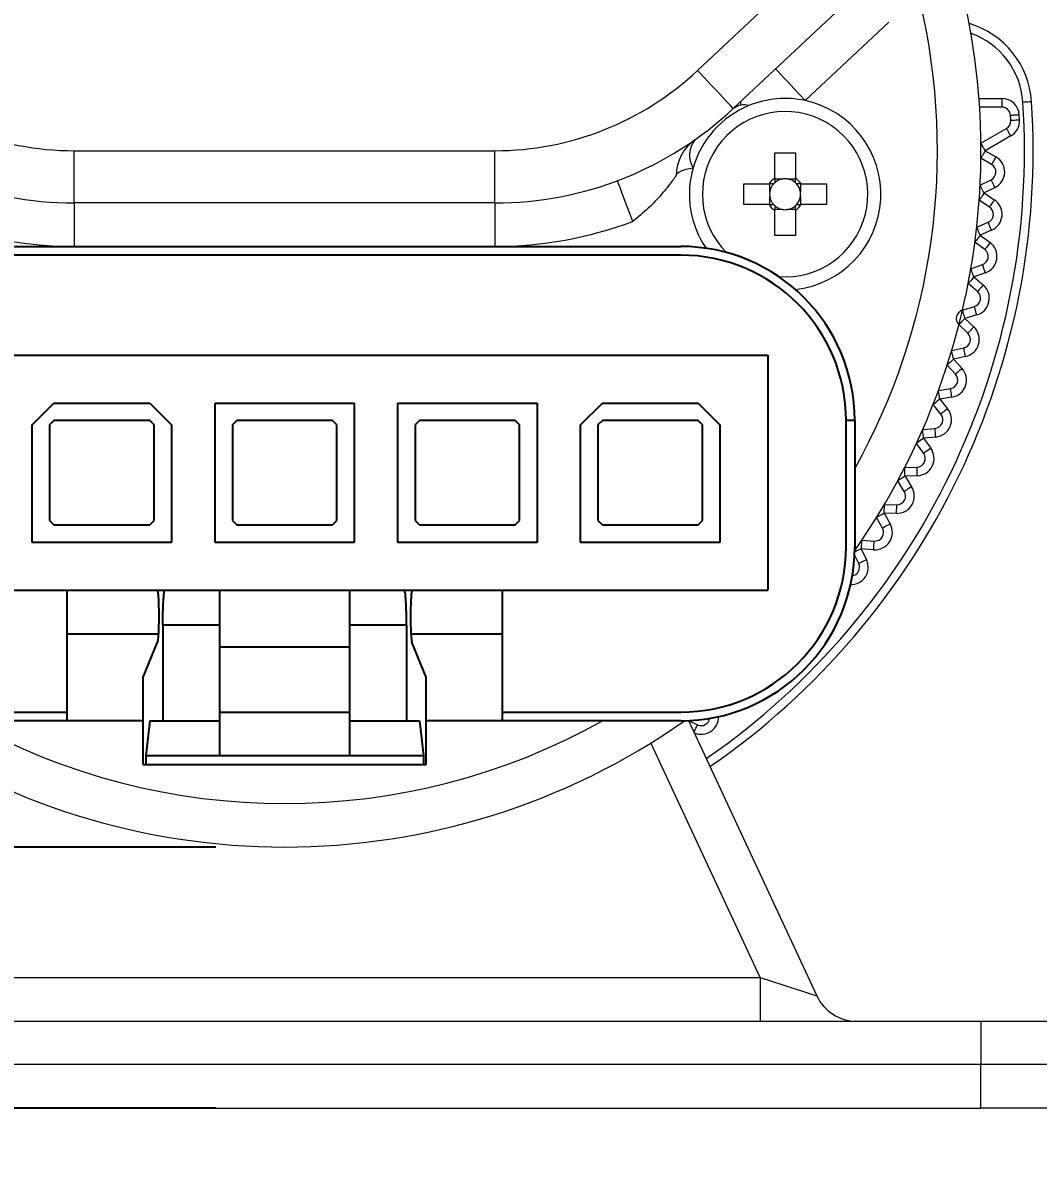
# Model space of a CAD drawing. Header units: inches. Extents: x -11.3 to 48.4, y -5.9 to 18.8.
# Drawn here: x -3.786 to -2.865, y 2.078 to 3.116 of the extents above; entities that cross this region are included whole.
import ezdxf

# ---------------------------------------------------------------- set-up
doc = ezdxf.new("R2010")
doc.units = ezdxf.units.IN
doc.header["$MEASUREMENT"] = 0
doc.layers.add('DIMENSIONS', color=1, linetype='Continuous')
doc.styles.get("Standard").update_dxf_attribs({"font": 'Arial.ttf'})
doc.dimstyles.new('Big 1IN', dxfattribs={"dimtxt": 1, "dimasz": 1, "dimexe": 0.18, "dimexo": 0.0625, "dimgap": 0.09, "dimtad": 0, "dimtih": 1, "dimtoh": 1, "dimdec": 5, "dimzin": 0, "dimdsep": 46, "dimlunit": 4, "dimtxsty": 'Standard', "dimcen": 0.5, "dimadec": 0, "dimazin": 0, "dimtfac": 1, "dimtdec": 5, "dimtofl": 0, "dimtmove": 0, "dimatfit": 3, "dimfxl": 1, "dimtolj": 1, "dimtzin": 0, "dimarcsym": 0})

# ---------------------------------------------------------------- blocks, each defined once
blk = doc.blocks.new('*D6')
at = {"layer": 'Defpoints', "color": 0, "transparency": 16777216}
for p in [(-3.5488, 3.4938), (-11.1192, 2.132), (-3.5488, 2.132)]:
    blk.add_point(p, dxfattribs=at)
at = {"layer": 'DIMENSIONS', "color": 0, "lineweight": -2, "transparency": 16777216}
for p, q in [((-10.1192, 13.9408), (-11.1192, 13.9408)), ((-11.1192, 13.9408), (-11.1192, 5.4938)), ((-11.1192, 4.4938), (-11.1192, 5.4938)), ((-3.6113, 3.4938), (-11.2992, 3.4938)), ((-3.6113, 2.132), (-11.2992, 2.132)), ((-11.1192, 1.132), (-11.1192, 0.132))]:
    blk.add_line(p, q, dxfattribs=at)
at = {"layer": 'DIMENSIONS', "color": 0, "transparency": 16777216}
for points in [[(-11.2859, 4.4938), (-10.9525, 4.4938), (-11.1192, 3.4938)], [(-11.2859, 1.132), (-10.9525, 1.132), (-11.1192, 2.132)]]:
    blk.add_solid(points, dxfattribs=at)
at = {"layer": 'DIMENSIONS', "color": 0, "transparency": 16777216, "insert": (-6.4003, 13.9408), "char_height": 1, "attachment_point": 5}
blk.add_mtext('\\A1;1{\\H1x;\\S3/8;}"\\P [34.59 mm]', dxfattribs=at)
blk = doc.blocks.new('*D7')
at = {"layer": 'Defpoints', "color": 0, "transparency": 16777216}
for p in [(-7.4188, 3.4938), (-3.5488, 3.4938), (-3.5488, 2.3688)]:
    blk.add_point(p, dxfattribs=at)
at = {"layer": 'DIMENSIONS', "color": 0, "lineweight": -2, "transparency": 16777216}
for p, q in [((-7.4188, 4.4938), (-7.4188, 5.4938)), ((-7.4188, 5.4938), (-6.4188, 5.4938)), ((-3.6113, 3.4938), (-7.5988, 3.4938)), ((-3.6113, 2.3688), (-7.5988, 2.3688)), ((-7.4188, 1.3688), (-7.4188, 0.3688))]:
    blk.add_line(p, q, dxfattribs=at)
at = {"layer": 'DIMENSIONS', "color": 0, "transparency": 16777216}
for points in [[(-7.5855, 4.4938), (-7.2521, 4.4938), (-7.4188, 3.4938)], [(-7.5855, 1.3688), (-7.2521, 1.3688), (-7.4188, 2.3688)]]:
    blk.add_solid(points, dxfattribs=at)
at = {"layer": 'DIMENSIONS', "color": 0, "transparency": 16777216, "char_height": 1, "attachment_point": 5}
for s, insert in [('\\A1;1{\\H1x;\\S1/8;}"', (-2.9318, 6.7532)), ('\\A1;[28.58 mm]', (-2.9318, 4.7674))]:
    blk.add_mtext(s, dxfattribs=dict(at, insert=insert))

msp = doc.modelspace()

# ---------------------------------------------------------------- linework, layer by layer
at = {"color": 0, "linetype": 'Continuous', "lineweight": 15}
for p, q in [((-3.174245, 3.073131), (-3.060132, 3.18028)), ((-3.027708, 3.145749), (-3.14182, 3.0386)), ((-3.000688, 3.116973), (-3.076482, 3.045803)), ((-3.13542, 3.04461), (-3.13542, 3.041309)), ((-2.918951, 3.047757), (-2.898201, 3.047757)), ((-2.898201, 3.047757), (-2.898201, 3.039863)), ((-2.898201, 3.039863), (-2.918406, 3.039863)), ((-2.917172, 3.007226), (-2.894048, 3.020576)), ((-2.890101, 3.013739), (-2.913224, 3.000389)), ((-3.739519, 3.000389), (-3.357983, 3.000389)), ((-3.739519, 2.953021), (-3.739519, 3.000389)), ((-3.357983, 2.953021), (-3.357983, 3.000389)), ((-3.104277, 2.998415), (-3.08533, 2.998415)), ((-3.104277, 2.975445), (-3.104277, 2.998415)), ((-3.08533, 2.998415), (-3.08533, 2.975445)), ((-2.907501, 2.987969), (-2.917172, 2.993552)), ((-2.913224, 3.000389), (-2.903554, 2.994806)), ((-3.104277, 2.974798), (-3.096849, 2.974798)), ((-3.092758, 2.974798), (-3.08533, 2.974798)), ((-2.917911, 2.96908), (-2.907921, 2.974069)), ((-3.132303, 2.970389), (-3.109333, 2.970389)), ((-3.132303, 2.951442), (-3.132303, 2.970389)), ((-3.108686, 2.962961), (-3.108686, 2.970389)), ((-3.08092, 2.970389), (-3.08092, 2.962961)), ((-3.080274, 2.970389), (-3.057303, 2.970389)), ((-3.057303, 2.970389), (-3.057303, 2.951442)), ((-2.904394, 2.967006), (-2.914384, 2.962017)), ((-2.914384, 2.962017), (-2.905068, 2.95586)), ((-3.357983, 2.953021), (-3.739519, 2.953021)), ((-3.739519, 2.953021), (-3.739519, 2.913547)), ((-3.357983, 2.953021), (-3.357983, 2.913547)), ((-3.109333, 2.951442), (-3.132303, 2.951442)), ((-3.108686, 2.951442), (-3.108686, 2.95887)), ((-3.08092, 2.95887), (-3.08092, 2.951442)), ((-3.057303, 2.951442), (-3.080274, 2.951442)), ((-2.909421, 2.949274), (-2.918737, 2.955431)), ((-3.096849, 2.947032), (-3.104277, 2.947032)), ((-3.104277, 2.923415), (-3.104277, 2.946386)), ((-3.08533, 2.947032), (-3.092758, 2.947032)), ((-3.08533, 2.946386), (-3.08533, 2.923415)), ((-2.920953, 2.931048), (-2.91068, 2.935425)), ((-3.08533, 2.923415), (-3.104277, 2.923415)), ((-2.907585, 2.928162), (-2.917858, 2.923785)), ((-2.917858, 2.923785), (-2.908931, 2.917077)), ((-3.357983, 2.913547), (-3.739519, 2.913547)), ((-2.913674, 2.910765), (-2.922601, 2.917473)), ((-2.926285, 2.893269), (-2.915766, 2.897017)), ((-2.913116, 2.889581), (-2.923634, 2.885832)), ((-2.920244, 2.872584), (-2.928749, 2.879819)), ((-2.923634, 2.885832), (-2.915129, 2.878597)), ((-2.933888, 2.855881), (-2.923163, 2.858987)), ((-2.920966, 2.851404), (-2.931692, 2.848298)), ((-2.931692, 2.848298), (-2.923638, 2.840562)), ((-2.929107, 2.834869), (-2.93716, 2.842604)), ((-2.943735, 2.81902), (-2.932842, 2.821473)), ((-2.940232, 2.797758), (-2.947803, 2.805965)), ((-2.931107, 2.813771), (-2.942, 2.811318)), ((-2.942, 2.811318), (-2.934429, 2.803111)), ((-2.95579, 2.782821), (-2.944768, 2.784612)), ((-2.943502, 2.776819), (-2.954523, 2.775028)), ((-2.954523, 2.775028), (-2.947461, 2.766379)), ((-2.953576, 2.761386), (-2.960639, 2.770035)), ((-2.970008, 2.747416), (-2.958898, 2.748538)), ((-2.969093, 2.725886), (-2.97562, 2.734946)), ((-2.958105, 2.740683), (-2.969214, 2.739561)), ((-2.969214, 2.739561), (-2.962687, 2.730501)), ((-2.986338, 2.712934), (-2.975181, 2.713383)), ((-2.986725, 2.691388), (-2.992693, 2.700826)), ((-2.974863, 2.705495), (-2.98602, 2.705045)), ((-2.98602, 2.705045), (-2.980052, 2.695608)), ((-2.993715, 2.671382), (-3.004879, 2.671607)), ((-3.004879, 2.671607), (-2.999492, 2.661826)), ((-3.00472, 2.6795), (-2.993556, 2.679275)), ((-3.006407, 2.658018), (-3.011794, 2.667798)), ((-3.025723, 2.639369), (-3.020936, 2.629281)), ((-3.014593, 2.63847), (-3.025723, 2.639369)), ((-3.025088, 2.647238), (-3.013957, 2.64634)), ((-3.028068, 2.625896), (-3.031818, 2.633798)), ((-3.182491, 2.483613), (-3.065957, 2.233707)), ((-3.182491, 2.483613), (-3.174258, 2.479707)), ((-3.117291, 2.250389), (-3.216544, 2.463238)), ((-3.98021, 2.250389), (-3.117291, 2.250389)), ((-3.117291, 2.250389), (-3.117291, 2.210915)), ((-4.18033, 2.210915), (-2.917172, 2.210915)), ((-2.917172, 2.210915), (-2.838224, 2.210915)), ((-2.917172, 2.210915), (-2.917172, 2.171442)), ((-2.917172, 2.171442), (-4.18033, 2.171442)), ((-2.798751, 2.171442), (-2.917172, 2.171442)), ((-2.917172, 2.131968), (-2.917172, 2.171442)), ((-4.18033, 2.131968), (-2.917172, 2.131968)), ((-2.798751, 2.131968), (-2.917172, 2.131968))]:
    msp.add_line(p, q, dxfattribs=at)
at = {"color": 0, "linetype": 'Continuous'}
for p, q in [((-3.907961, 2.913547), (-3.18954, 2.913547)), ((-3.18954, 2.905652), (-3.907961, 2.905652)), ((-3.986909, 2.814863), (-3.110593, 2.814863)), ((-3.110593, 2.814863), (-3.110593, 2.601705)), ((-3.777698, 2.751705), (-3.757961, 2.771442)), ((-3.757961, 2.771442), (-3.671119, 2.771442)), ((-3.671119, 2.771442), (-3.651382, 2.751705)), ((-3.611909, 2.645126), (-3.611909, 2.771442)), ((-3.611909, 2.771442), (-3.485593, 2.771442)), ((-3.485593, 2.771442), (-3.485593, 2.645126)), ((-3.446119, 2.771442), (-3.319803, 2.771442)), ((-3.446119, 2.645126), (-3.446119, 2.771442)), ((-3.319803, 2.771442), (-3.319803, 2.645126)), ((-3.28033, 2.751705), (-3.260593, 2.771442)), ((-3.260593, 2.771442), (-3.173751, 2.771442)), ((-3.173751, 2.771442), (-3.154014, 2.751705)), ((-3.757961, 2.755652), (-3.761909, 2.751705)), ((-3.671119, 2.755652), (-3.757961, 2.755652)), ((-3.667172, 2.751705), (-3.671119, 2.755652)), ((-3.592172, 2.755652), (-3.596119, 2.751705)), ((-3.50533, 2.755652), (-3.592172, 2.755652)), ((-3.501382, 2.751705), (-3.50533, 2.755652)), ((-3.426382, 2.755652), (-3.43033, 2.751705)), ((-3.33954, 2.755652), (-3.426382, 2.755652)), ((-3.335593, 2.751705), (-3.33954, 2.755652)), ((-3.260593, 2.755652), (-3.26454, 2.751705)), ((-3.173751, 2.755652), (-3.260593, 2.755652)), ((-3.169803, 2.751705), (-3.173751, 2.755652)), ((-3.031645, 2.755652), (-3.03954, 2.755652)), ((-3.03954, 2.641178), (-3.03954, 2.755652)), ((-3.031645, 2.755652), (-3.031645, 2.641178)), ((-3.777698, 2.645126), (-3.777698, 2.751705)), ((-3.761909, 2.751705), (-3.761909, 2.664863)), ((-3.667172, 2.664863), (-3.667172, 2.751705)), ((-3.651382, 2.751705), (-3.651382, 2.645126)), ((-3.596119, 2.751705), (-3.596119, 2.664863)), ((-3.501382, 2.664863), (-3.501382, 2.751705)), ((-3.43033, 2.751705), (-3.43033, 2.664863)), ((-3.335593, 2.664863), (-3.335593, 2.751705)), ((-3.28033, 2.645126), (-3.28033, 2.751705)), ((-3.26454, 2.751705), (-3.26454, 2.664863)), ((-3.169803, 2.664863), (-3.169803, 2.751705)), ((-3.154014, 2.751705), (-3.154014, 2.645126)), ((-3.761909, 2.664863), (-3.757961, 2.660915)), ((-3.757961, 2.660915), (-3.671119, 2.660915)), ((-3.671119, 2.660915), (-3.667172, 2.664863)), ((-3.596119, 2.664863), (-3.592172, 2.660915)), ((-3.592172, 2.660915), (-3.50533, 2.660915)), ((-3.50533, 2.660915), (-3.501382, 2.664863)), ((-3.43033, 2.664863), (-3.426382, 2.660915)), ((-3.426382, 2.660915), (-3.33954, 2.660915)), ((-3.33954, 2.660915), (-3.335593, 2.664863)), ((-3.26454, 2.664863), (-3.260593, 2.660915)), ((-3.260593, 2.660915), (-3.173751, 2.660915)), ((-3.173751, 2.660915), (-3.169803, 2.664863)), ((-3.651382, 2.645126), (-3.777698, 2.645126)), ((-3.485593, 2.645126), (-3.611909, 2.645126)), ((-3.319803, 2.645126), (-3.446119, 2.645126)), ((-3.154014, 2.645126), (-3.28033, 2.645126)), ((-3.986909, 2.601705), (-3.110593, 2.601705)), ((-3.746119, 2.483284), (-3.746119, 2.601705)), ((-3.607961, 2.601705), (-3.607961, 2.451705)), ((-3.48954, 2.451705), (-3.48954, 2.601705)), ((-3.351382, 2.601705), (-3.351382, 2.483284)), ((-3.659277, 2.570138), (-3.659277, 2.483284)), ((-3.607961, 2.570126), (-3.659277, 2.570126)), ((-3.438224, 2.570126), (-3.48954, 2.570126)), ((-3.438224, 2.570126), (-3.438224, 2.483284)), ((-3.746119, 2.562231), (-3.663321, 2.562231)), ((-3.434183, 2.562231), (-3.351382, 2.562231)), ((-3.67704, 2.522757), (-3.664192, 2.554617)), ((-3.607961, 2.550389), (-3.48954, 2.550389)), ((-3.420461, 2.522757), (-3.43331, 2.554616)), ((-3.67704, 2.44381), (-3.67704, 2.522757)), ((-3.420461, 2.44381), (-3.420461, 2.522757)), ((-3.907961, 2.491178), (-3.746119, 2.491178)), ((-3.67704, 2.483284), (-3.907961, 2.483284)), ((-3.671166, 2.483284), (-3.674573, 2.451705)), ((-3.671166, 2.483284), (-3.607961, 2.483284)), ((-3.607961, 2.491178), (-3.48954, 2.491178)), ((-3.48954, 2.483284), (-3.426335, 2.483284)), ((-3.426335, 2.483284), (-3.422928, 2.451705)), ((-3.18954, 2.483284), (-3.420461, 2.483284)), ((-3.351382, 2.491178), (-3.18954, 2.491178)), ((-3.674573, 2.451705), (-3.422928, 2.451705)), ((-3.674573, 2.451705), (-3.674573, 2.44381)), ((-3.422928, 2.451705), (-3.422928, 2.44381)), ((-3.67704, 2.44381), (-3.420461, 2.44381))]:
    msp.add_line(p, q, dxfattribs=at)
at = {"color": 0, "linetype": 'Continuous', "lineweight": 15, "flags": 128}
for points in [[(-3.103503, 3.074579), (-3.102984, 3.074026), (-3.101446, 3.072389), (-3.098949, 3.069729), (-3.095589, 3.066151), (-3.091494, 3.06179), (-3.086823, 3.056815), (-3.081754, 3.051417), (-3.076482, 3.045803)], [(-3.14182, 3.0386), (-3.142443, 3.039263), (-3.144289, 3.041228), (-3.147285, 3.044419), (-3.151317, 3.048714), (-3.156231, 3.053947), (-3.161837, 3.059917), (-3.167919, 3.066394), (-3.174245, 3.073131)], [(-2.879152, 3.044537), (-2.877615, 3.044639), (-2.876137, 3.044736), (-2.874775, 3.044826), (-2.873582, 3.044904), (-2.872602, 3.044969), (-2.871874, 3.045017), (-2.871426, 3.045047), (-2.871274, 3.045057)], [(-2.88243, 3.032733), (-2.883968, 3.032659), (-2.885448, 3.032587), (-2.886811, 3.032521), (-2.888006, 3.032463), (-2.888987, 3.032415), (-2.889715, 3.03238), (-2.890164, 3.032358), (-2.890315, 3.032351)], [(-2.88222, 3.028068), (-2.883759, 3.028005), (-2.885238, 3.027943), (-2.886602, 3.027886), (-2.887798, 3.027837), (-2.888778, 3.027796), (-2.889507, 3.027766), (-2.889956, 3.027747), (-2.890108, 3.027741)], [(-2.890101, 3.013739), (-2.890871, 3.015073), (-2.891612, 3.016356), (-2.892294, 3.017538), (-2.892892, 3.018574), (-2.893383, 3.019424), (-2.893748, 3.020056), (-2.893973, 3.020445), (-2.894048, 3.020576)], [(-2.913224, 3.000389), (-2.913994, 3.001723), (-2.914735, 3.003005), (-2.915417, 3.004187), (-2.916016, 3.005224), (-2.916506, 3.006074), (-2.916871, 3.006706), (-2.917096, 3.007095), (-2.917172, 3.007226)], [(-2.913224, 3.000389), (-2.913994, 2.999055), (-2.914735, 2.997773), (-2.915417, 2.996591), (-2.916016, 2.995554), (-2.916506, 2.994704), (-2.916871, 2.994072), (-2.917096, 2.993683), (-2.917172, 2.993552)], [(-2.903554, 2.994806), (-2.904324, 2.993472), (-2.905065, 2.992189), (-2.905747, 2.991007), (-2.906345, 2.989971), (-2.906836, 2.989121), (-2.907201, 2.988489), (-2.907426, 2.9881), (-2.907501, 2.987969)], [(-3.193488, 2.977935), (-3.193233, 2.978937), (-3.192472, 2.979926), (-3.191215, 2.980889), (-3.189479, 2.981814), (-3.187284, 2.982689), (-3.184661, 2.983503), (-3.181641, 2.984245), (-3.178266, 2.984906)], [(-3.232961, 2.936272), (-3.235671, 2.94348), (-3.238277, 2.950412), (-3.240679, 2.9568), (-3.242784, 2.962399), (-3.244511, 2.966994), (-3.245795, 2.970408), (-3.246586, 2.972511), (-3.246852, 2.973221)], [(-2.904394, 2.967006), (-2.905082, 2.968384), (-2.905744, 2.969709), (-2.906354, 2.97093), (-2.906888, 2.972), (-2.907327, 2.972879), (-2.907653, 2.973531), (-2.907854, 2.973933), (-2.907921, 2.974069)], [(-2.914384, 2.962017), (-2.915233, 2.960732), (-2.91605, 2.959496), (-2.916802, 2.958358), (-2.917462, 2.95736), (-2.918003, 2.956541), (-2.918405, 2.955932), (-2.918653, 2.955557), (-2.918737, 2.955431)], [(-2.914384, 2.962017), (-2.915072, 2.963395), (-2.915734, 2.96472), (-2.916343, 2.965941), (-2.916878, 2.967011), (-2.917317, 2.967889), (-2.917643, 2.968542), (-2.917843, 2.968944), (-2.917911, 2.96908)], [(-2.905068, 2.95586), (-2.905918, 2.954575), (-2.906734, 2.95334), (-2.907487, 2.952201), (-2.908146, 2.951203), (-2.908688, 2.950384), (-2.90909, 2.949775), (-2.909338, 2.9494), (-2.909421, 2.949274)], [(-2.917858, 2.923785), (-2.918462, 2.925202), (-2.919042, 2.926564), (-2.919577, 2.92782), (-2.920046, 2.92892), (-2.920431, 2.929824), (-2.920717, 2.930495), (-2.920893, 2.930908), (-2.920953, 2.931048)], [(-2.907585, 2.928162), (-2.908189, 2.929579), (-2.908769, 2.930941), (-2.909304, 2.932197), (-2.909773, 2.933297), (-2.910158, 2.934201), (-2.910444, 2.934872), (-2.91062, 2.935285), (-2.91068, 2.935425)], [(-2.917858, 2.923785), (-2.918783, 2.922553), (-2.919673, 2.921369), (-2.920493, 2.920278), (-2.921212, 2.919322), (-2.921801, 2.918537), (-2.92224, 2.917954), (-2.92251, 2.917595), (-2.922601, 2.917473)], [(-2.908931, 2.917077), (-2.909856, 2.915845), (-2.910746, 2.914661), (-2.911566, 2.91357), (-2.912285, 2.912614), (-2.912875, 2.911829), (-2.913313, 2.911246), (-2.913583, 2.910887), (-2.913674, 2.910765)], [(-2.923634, 2.885832), (-2.924151, 2.887283), (-2.924649, 2.888678), (-2.925107, 2.889964), (-2.925508, 2.891091), (-2.925838, 2.892015), (-2.926083, 2.892703), (-2.926234, 2.893126), (-2.926285, 2.893269)], [(-2.913116, 2.889581), (-2.913633, 2.891032), (-2.91413, 2.892427), (-2.914588, 2.893712), (-2.91499, 2.894839), (-2.91532, 2.895764), (-2.915565, 2.896451), (-2.915715, 2.896874), (-2.915766, 2.897017)], [(-2.923634, 2.885832), (-2.924632, 2.884659), (-2.925592, 2.883531), (-2.926476, 2.882491), (-2.927251, 2.88158), (-2.927887, 2.880832), (-2.92836, 2.880276), (-2.928651, 2.879934), (-2.928749, 2.879819)], [(-2.915129, 2.878597), (-2.916127, 2.877424), (-2.917086, 2.876296), (-2.917971, 2.875256), (-2.918746, 2.874345), (-2.919382, 2.873597), (-2.919855, 2.873042), (-2.920146, 2.872699), (-2.920244, 2.872584)], [(-2.920966, 2.851404), (-2.921395, 2.852884), (-2.921807, 2.854306), (-2.922186, 2.855617), (-2.922519, 2.856766), (-2.922792, 2.857709), (-2.922995, 2.85841), (-2.92312, 2.858842), (-2.923163, 2.858987)], [(-2.931692, 2.848298), (-2.932758, 2.847187), (-2.933784, 2.846119), (-2.93473, 2.845134), (-2.935559, 2.844272), (-2.936239, 2.843563), (-2.936744, 2.843037), (-2.937055, 2.842713), (-2.93716, 2.842604)], [(-2.931692, 2.848298), (-2.93212, 2.849777), (-2.932532, 2.851199), (-2.932912, 2.852511), (-2.933245, 2.85366), (-2.933518, 2.854603), (-2.933721, 2.855303), (-2.933846, 2.855735), (-2.933888, 2.855881)], [(-2.923638, 2.840562), (-2.924705, 2.839452), (-2.925731, 2.838384), (-2.926677, 2.837399), (-2.927506, 2.836536), (-2.928186, 2.835828), (-2.928691, 2.835302), (-2.929002, 2.834978), (-2.929107, 2.834869)], [(-2.942, 2.811318), (-2.942339, 2.812821), (-2.942664, 2.814265), (-2.942964, 2.815597), (-2.943227, 2.816764), (-2.943443, 2.817722), (-2.943603, 2.818434), (-2.943702, 2.818872), (-2.943735, 2.81902)], [(-2.931107, 2.813771), (-2.931445, 2.815274), (-2.931771, 2.816719), (-2.932071, 2.81805), (-2.932334, 2.819217), (-2.932549, 2.820175), (-2.93271, 2.820887), (-2.932808, 2.821325), (-2.932842, 2.821473)], [(-2.942, 2.811318), (-2.943132, 2.810274), (-2.944221, 2.809269), (-2.945224, 2.808344), (-2.946104, 2.807533), (-2.946825, 2.806867), (-2.947361, 2.806372), (-2.947692, 2.806068), (-2.947803, 2.805965)], [(-2.934429, 2.803111), (-2.935561, 2.802066), (-2.93665, 2.801062), (-2.937653, 2.800137), (-2.938532, 2.799325), (-2.939254, 2.79866), (-2.93979, 2.798165), (-2.94012, 2.79786), (-2.940232, 2.797758)], [(-2.943502, 2.776819), (-2.943749, 2.77834), (-2.943986, 2.779802), (-2.944205, 2.781149), (-2.944397, 2.78233), (-2.944555, 2.783299), (-2.944672, 2.784019), (-2.944744, 2.784462), (-2.944768, 2.784612)], [(-2.954523, 2.775028), (-2.955716, 2.774054), (-2.956863, 2.773118), (-2.957921, 2.772254), (-2.958847, 2.771498), (-2.959608, 2.770877), (-2.960173, 2.770415), (-2.960521, 2.770131), (-2.960639, 2.770035)], [(-2.954523, 2.775028), (-2.95477, 2.776549), (-2.955008, 2.77801), (-2.955227, 2.779358), (-2.955419, 2.780538), (-2.955576, 2.781507), (-2.955693, 2.782228), (-2.955765, 2.782671), (-2.95579, 2.782821)], [(-2.947461, 2.766379), (-2.948654, 2.765405), (-2.949801, 2.764468), (-2.950859, 2.763605), (-2.951785, 2.762848), (-2.952546, 2.762227), (-2.953111, 2.761766), (-2.953459, 2.761482), (-2.953576, 2.761386)], [(-2.969214, 2.739561), (-2.969369, 2.741093), (-2.969518, 2.742567), (-2.969655, 2.743925), (-2.969775, 2.745115), (-2.969874, 2.746092), (-2.969947, 2.746818), (-2.969993, 2.747265), (-2.970008, 2.747416)], [(-2.958105, 2.740683), (-2.958259, 2.742216), (-2.958408, 2.743689), (-2.958545, 2.745047), (-2.958666, 2.746237), (-2.958764, 2.747214), (-2.958838, 2.74794), (-2.958883, 2.748387), (-2.958898, 2.748538)], [(-2.969214, 2.739561), (-2.970464, 2.738661), (-2.971666, 2.737795), (-2.972773, 2.736997), (-2.973744, 2.736298), (-2.97454, 2.735724), (-2.975132, 2.735297), (-2.975497, 2.735035), (-2.97562, 2.734946)], [(-2.962687, 2.730501), (-2.963937, 2.7296), (-2.965139, 2.728735), (-2.966246, 2.727937), (-2.967217, 2.727238), (-2.968013, 2.726664), (-2.968605, 2.726237), (-2.96897, 2.725975), (-2.969093, 2.725886)], [(-2.98602, 2.705045), (-2.986082, 2.706584), (-2.986142, 2.708064), (-2.986197, 2.709428), (-2.986245, 2.710623), (-2.986284, 2.711604), (-2.986314, 2.712333), (-2.986332, 2.712782), (-2.986338, 2.712934)], [(-2.974863, 2.705495), (-2.974925, 2.707034), (-2.974984, 2.708514), (-2.975039, 2.709877), (-2.975088, 2.711073), (-2.975127, 2.712054), (-2.975157, 2.712783), (-2.975175, 2.713232), (-2.975181, 2.713383)], [(-2.98602, 2.705045), (-2.987322, 2.704222), (-2.988574, 2.70343), (-2.989727, 2.702701), (-2.990738, 2.702062), (-2.991568, 2.701537), (-2.992185, 2.701147), (-2.992564, 2.700907), (-2.992693, 2.700826)], [(-2.980052, 2.695608), (-2.981354, 2.694784), (-2.982606, 2.693993), (-2.983759, 2.693263), (-2.98477, 2.692624), (-2.9856, 2.692099), (-2.986217, 2.691709), (-2.986596, 2.691469), (-2.986725, 2.691388)], [(-3.004879, 2.671607), (-3.006228, 2.670864), (-3.007525, 2.67015), (-3.008721, 2.669491), (-3.009769, 2.668914), (-3.010629, 2.66844), (-3.011268, 2.668088), (-3.011661, 2.667871), (-3.011794, 2.667798)], [(-3.004879, 2.671607), (-3.004848, 2.673147), (-3.004818, 2.674628), (-3.004791, 2.675992), (-3.004767, 2.677188), (-3.004747, 2.67817), (-3.004732, 2.6789), (-3.004723, 2.679349), (-3.00472, 2.6795)], [(-2.993715, 2.671382), (-2.993684, 2.672922), (-2.993654, 2.674403), (-2.993627, 2.675768), (-2.993603, 2.676964), (-2.993583, 2.677945), (-2.993568, 2.678675), (-2.993559, 2.679124), (-2.993556, 2.679275)], [(-2.999492, 2.661826), (-3.000841, 2.661083), (-3.002138, 2.660369), (-3.003334, 2.65971), (-3.004382, 2.659133), (-3.005242, 2.658659), (-3.005881, 2.658307), (-3.006274, 2.658091), (-3.006407, 2.658018)], [(-3.025723, 2.639369), (-3.027114, 2.638709), (-3.028452, 2.638074), (-3.029685, 2.637489), (-3.030766, 2.636976), (-3.031653, 2.636555), (-3.031714, 2.636526)], [(-3.025723, 2.639369), (-3.025599, 2.640904), (-3.02548, 2.64238), (-3.02537, 2.643741), (-3.025274, 2.644933), (-3.025195, 2.645912), (-3.025136, 2.646639), (-3.0251, 2.647087), (-3.025088, 2.647238)], [(-3.014593, 2.63847), (-3.014469, 2.640006), (-3.01435, 2.641482), (-3.01424, 2.642842), (-3.014143, 2.644035), (-3.014064, 2.645013), (-3.014006, 2.645741), (-3.01397, 2.646188), (-3.013957, 2.64634)], [(-3.020936, 2.629281), (-3.022327, 2.62862), (-3.023665, 2.627986), (-3.024898, 2.6274), (-3.025979, 2.626888), (-3.026866, 2.626467), (-3.027525, 2.626154), (-3.027931, 2.625961), (-3.028068, 2.625896)], [(-3.177491, 2.472892), (-3.176982, 2.473966), (-3.176347, 2.475304), (-3.175762, 2.476537), (-3.175249, 2.477618), (-3.174828, 2.478505), (-3.174516, 2.479164), (-3.174323, 2.47957), (-3.174258, 2.479707)], [(-3.117291, 2.250389), (-3.107276, 2.247134), (-3.097646, 2.244005), (-3.088772, 2.241121), (-3.080993, 2.238593), (-3.074609, 2.236518), (-3.069865, 2.234977), (-3.066944, 2.234027), (-3.065957, 2.233707)]]:
    msp.add_lwpolyline(points, dxfattribs=at)
at = {"color": 0, "linetype": 'Continuous', "lineweight": 15}
for centre, radius, start, end in [((-3.548751, 3.000389), 0.631579, 324.953849, 24.412256), ((-3.548751, 3.000389), 0.592105, 330.848332, 13.211438), ((-2.950051, 3.039863), 0.078947, 3.772184, 73.606451), ((-2.950051, 3.039863), 0.071053, 3.772184, 70.385797), ((-3.739519, 3.26881), 0.268421, 226.802582, 270), ((-3.357983, 3.26881), 0.268421, 270, 313.197418), ((-3.548751, 3.000389), 0.671053, 304.741589, 3.772184), ((-3.548751, 3.000389), 0.678947, 304.62723, 3.772184), ((-3.094803, 2.960915), 0.086842, 77.820954, 112.237998), ((-3.094803, 2.960915), 0.086842, 276.04813, 77.820954), ((-2.898201, 3.031968), 0.015789, 2.779067, 90), ((-3.739519, 3.26881), 0.315789, 226.802582, 270), ((-3.357983, 3.26881), 0.315789, 270, 313.197418), ((-3.094803, 2.960915), 0.086842, 112.237998, 163.963424), ((-3.094803, 2.960915), 0.075, 265.535162, 224.91455), ((-3.132156, 3.026374), 0.015584, 73.265589, 128.325621), ((-2.898201, 3.031968), 0.007895, 2.779067, 90), ((-2.897996, 3.027413), 0.007895, 300, 2.377995), ((-3.548751, 3.000389), 0.659211, 2.377995, 2.779067), ((-2.897996, 3.027413), 0.015789, 300, 2.377995), ((-3.548751, 3.000389), 0.667105, 2.377995, 2.779067), ((-3.154014, 2.977935), 0.039474, 125.039083, 180), ((-3.159208, 2.996435), 0.022274, 141.65386, 211.172586), ((-2.911449, 2.981132), 0.015789, 296.538462, 60), ((-3.094803, 2.960915), 0.086842, 163.963424, 214.401583), ((-2.911449, 2.981132), 0.007895, 296.538462, 60), ((-3.094803, 2.960915), 0.017345, 123.105627, 146.894373), ((-3.094803, 2.960915), 0.014033, 132.462342, 137.537658), ((-3.094803, 2.960915), 0.014033, 98.382576, 132.462342), ((-3.094803, 2.960915), 0.014033, 81.617424, 98.382576), ((-3.094803, 2.960915), 0.014033, 47.537658, 81.617424), ((-3.094803, 2.960915), 0.017345, 33.105627, 56.894373), ((-3.094803, 2.960915), 0.014033, 42.462342, 47.537658), ((-3.094803, 2.960915), 0.014033, 171.617424, 188.382576), ((-3.094803, 2.960915), 0.014033, 137.537658, 171.617424), ((-3.094803, 2.960915), 0.014033, 8.382576, 42.462342), ((-3.094803, 2.960915), 0.014033, 351.617424, 8.382576), ((-3.094803, 2.960915), 0.017345, 213.105627, 236.894373), ((-3.094803, 2.960915), 0.014033, 188.382576, 222.462342), ((-3.094803, 2.960915), 0.014033, 222.462342, 227.537658), ((-3.094803, 2.960915), 0.014033, 227.537658, 261.617424), ((-3.094803, 2.960915), 0.014033, 278.382576, 312.462342), ((-3.094803, 2.960915), 0.017345, 303.105627, 326.894373), ((-3.094803, 2.960915), 0.014033, 312.462342, 317.537658), ((-3.094803, 2.960915), 0.014033, 317.537658, 351.617424), ((-2.913774, 2.942688), 0.015789, 293.076923, 56.538462), ((-3.094803, 2.960915), 0.014033, 261.617424, 278.382576), ((-2.913774, 2.942688), 0.007895, 293.076923, 56.538462), ((-3.739519, 3.26881), 0.355263, 249.395642, 270), ((-3.357983, 3.26881), 0.355263, 270, 290.604358), ((-2.918417, 2.904454), 0.007895, 289.615385, 53.076923), ((-2.918417, 2.904454), 0.015789, 289.615385, 53.076923), ((-2.925359, 2.86657), 0.015789, 286.153846, 49.615385), ((-2.925359, 2.86657), 0.007895, 286.153846, 49.615385), ((-2.931692, 2.848298), 0.007895, 106.153846, 226.153846), ((-2.934576, 2.829175), 0.015789, 282.692308, 46.153846), ((-2.934576, 2.829175), 0.007895, 282.692308, 46.153846), ((-2.946034, 2.792404), 0.007895, 279.230769, 42.692308), ((-2.946034, 2.792404), 0.015789, 279.230769, 42.692308), ((-2.959692, 2.756393), 0.015789, 275.769231, 39.230769), ((-2.959692, 2.756393), 0.007895, 275.769231, 39.230769), ((-2.975499, 2.721271), 0.007895, 272.307692, 35.769231), ((-2.975499, 2.721271), 0.015789, 272.307692, 35.769231), ((-2.993397, 2.687169), 0.015789, 268.846154, 32.307692), ((-2.993397, 2.687169), 0.007895, 268.846154, 32.307692), ((-3.013322, 2.654209), 0.015789, 265.384615, 28.846154), ((-3.013322, 2.654209), 0.007895, 265.384615, 28.846154), ((-3.035201, 2.622512), 0.015789, 269.09457, 25.384615), ((-3.035201, 2.622512), 0.007895, 279.657171, 25.384615), ((-3.548751, 3.000389), 0.631579, 234.95385, 305.04615), ((-3.548751, 3.000389), 0.592105, 240.848333, 299.151667), ((-3.170874, 2.486839), 0.015789, 246.134582, 0.905423), ((-3.170874, 2.486839), 0.007895, 244.615385, 350.342814), ((-3.030182, 2.250389), 0.039474, 205, 270)]:
    msp.add_arc(centre, radius, start, end, dxfattribs=at)
at = {"color": 0, "linetype": 'Continuous'}
for centre, radius, start, end in [((-3.18954, 2.755652), 0.157895, 0, 90), ((-3.18954, 2.755652), 0.15, 0, 90), ((-3.18954, 2.641178), 0.157895, 270, 0), ((-3.18954, 2.641178), 0.15, 270, 0)]:
    msp.add_arc(centre, radius, start, end, dxfattribs=at)
at = {"color": 0, "linetype": 'Continuous', "lineweight": 15}
for centre, major_axis, start_param, end_param in [((-3.094803, 2.962644), (0, 0.012328), 6.11479496, 6.45157566), ((-3.096532, 2.960915), (0.012328, 0), 2.9732023, 3.309983), ((-3.093074, 2.960915), (0.012328, 0), 6.11479496, 6.45157566), ((-3.094803, 2.959186), (0, 0.012328), 2.9732023, 3.309983)]:
    msp.add_ellipse(centre, major_axis=major_axis, ratio=0.99011591, start_param=start_param, end_param=end_param, dxfattribs=at)
for points, knots in [([(-3.193488, 2.977935), (-3.193607, 2.977766), (-3.193778, 2.977525), (-3.195165, 2.975604), (-3.198591, 2.970934), (-3.206568, 2.96095), (-3.218423, 2.948108), (-3.228144, 2.940194), (-3.232961, 2.936272)], [0, 0, 0, 0, 0.09305143, 0.13381373, 0.25948444, 0.50542749, 0.75493769, 1, 1, 1, 1]), ([(-3.104277, 2.975445), (-3.104277, 2.975278), (-3.104277, 2.97423), (-3.104277, 2.972866), (-3.104277, 2.971575), (-3.104277, 2.971268)], [0, 0, 0, 0, 0.12607275, 0.79159958, 1, 1, 1, 1]), ([(-3.08533, 2.971268), (-3.08533, 2.971575), (-3.08533, 2.972866), (-3.08533, 2.97423), (-3.08533, 2.975278), (-3.08533, 2.975445)], [0, 0, 0, 0, 0.20840042, 0.87392725, 1, 1, 1, 1]), ([(-3.105156, 2.970389), (-3.105463, 2.970389), (-3.106754, 2.970389), (-3.108118, 2.970389), (-3.109166, 2.970389), (-3.109333, 2.970389)], [0, 0, 0, 0, 0.20840043, 0.87392727, 1, 1, 1, 1]), ([(-3.080274, 2.970389), (-3.080441, 2.970389), (-3.081488, 2.970389), (-3.082853, 2.970389), (-3.084143, 2.970389), (-3.084451, 2.970389)], [0, 0, 0, 0, 0.12607273, 0.79159957, 1, 1, 1, 1]), ([(-3.109333, 2.951442), (-3.109166, 2.951442), (-3.108118, 2.951442), (-3.106754, 2.951442), (-3.105463, 2.951442), (-3.105156, 2.951442)], [0, 0, 0, 0, 0.12607273, 0.79159957, 1, 1, 1, 1]), ([(-3.104277, 2.950563), (-3.104277, 2.950255), (-3.104277, 2.948965), (-3.104277, 2.9476), (-3.104277, 2.946553), (-3.104277, 2.946386)], [0, 0, 0, 0, 0.20840041, 0.87392724, 1, 1, 1, 1]), ([(-3.08533, 2.946386), (-3.08533, 2.946553), (-3.08533, 2.9476), (-3.08533, 2.948965), (-3.08533, 2.950255), (-3.08533, 2.950563)], [0, 0, 0, 0, 0.12607276, 0.79159959, 1, 1, 1, 1]), ([(-3.084451, 2.951442), (-3.084143, 2.951442), (-3.082853, 2.951442), (-3.081488, 2.951442), (-3.080441, 2.951442), (-3.080274, 2.951442)], [0, 0, 0, 0, 0.20840043, 0.87392727, 1, 1, 1, 1])]:
    msp.add_open_spline(points, degree=3, knots=knots, dxfattribs=at)
at = {"color": 0, "linetype": 'Continuous'}
for points, knots in [([(-3.664418, 2.601703), (-3.66424, 2.601703), (-3.66403, 2.600853), (-3.663793, 2.599714), (-3.663559, 2.597437), (-3.663346, 2.594577), (-3.66317, 2.591016), (-3.662988, 2.585439), (-3.662938, 2.581045), (-3.662938, 2.578022)], [0, 0, 0, 0, 0.02252323, 0.08019446, 0.17255893, 0.29644419, 0.44724661, 0.61925737, 1, 1, 1, 1]), ([(-3.659277, 2.570138), (-3.659277, 2.57417), (-3.65921, 2.580023), (-3.658967, 2.58747), (-3.658733, 2.592189), (-3.658446, 2.596073), (-3.658143, 2.598934), (-3.657822, 2.600699), (-3.65757, 2.601476), (-3.657384, 2.601705), (-3.657303, 2.601705)], [0, 0, 0, 0, 0.38064093, 0.55252698, 0.70318635, 0.82700549, 0.91927175, 0.97681055, 0.99227701, 1, 1, 1, 1]), ([(-3.438224, 2.570138), (-3.438224, 2.57417), (-3.438291, 2.580023), (-3.438534, 2.58747), (-3.438769, 2.59219), (-3.439055, 2.596076), (-3.439358, 2.598937), (-3.439679, 2.600701), (-3.439932, 2.601477), (-3.440117, 2.601705), (-3.440199, 2.601705)], [0, 0, 0, 0, 0.38062504, 0.55251742, 0.7032136, 0.82708868, 0.91938755, 0.97686567, 0.99229002, 1, 1, 1, 1]), ([(-3.433083, 2.601705), (-3.433248, 2.601705), (-3.433456, 2.600941), (-3.433676, 2.599898), (-3.433907, 2.597832), (-3.434113, 2.595219), (-3.43429, 2.591953), (-3.434481, 2.586772), (-3.434591, 2.579758), (-3.434536, 2.571413), (-3.434341, 2.564834), (-3.434078, 2.560321), (-3.43387, 2.557779), (-3.433631, 2.555947), (-3.433448, 2.554959), (-3.43331, 2.554616)], [0, 0, 0, 0, 0.01044793, 0.03681506, 0.07909703, 0.13600034, 0.20562322, 0.28558751, 0.46522583, 0.65018231, 0.81494194, 0.88248841, 0.93694358, 0.97649997, 1, 1, 1, 1]), ([(-3.662938, 2.578022), (-3.662938, 2.575281), (-3.66299, 2.570138), (-3.663234, 2.563239), (-3.663532, 2.5585), (-3.663886, 2.555847), (-3.664063, 2.554937), (-3.664192, 2.554617)], [0, 0, 0, 0, 0.35029822, 0.65710762, 0.88261277, 0.95592806, 1, 1, 1, 1])]:
    msp.add_open_spline(points, degree=3, knots=knots, dxfattribs=at)

# ---------------------------------------------------------------- dimensions: what is measured, and where the dimension line sits
at = {"layer": 'DIMENSIONS'}
for base, p1, p2, override, picture, middle in [((-11.119199, 2.131968), (-3.548751, 3.49381), (-3.548751, 2.131968), {"dimpost": '\\X', "dimtmove": 1}, '*D6', (-10.299725, 13.940787)), ((-7.418815, 3.49381), (-3.548751, 2.36881), (-3.548751, 3.49381), {"dimpost": '\\X'}, '*D7', (-2.931816, 5.49381))]:
    dim = msp.add_linear_dim(base=base, p1=p1, p2=p2, angle=90, dimstyle='Big 1IN', override=override, dxfattribs=at)
    dim.commit()
    dim.dimension.update_dxf_attribs({"geometry": picture, "text_midpoint": middle, "dimtype": 160})

doc.saveas('drawing.dxf')
